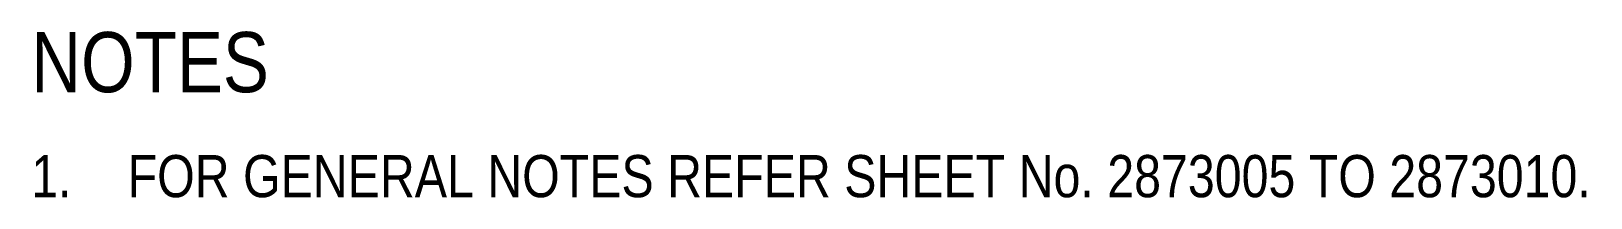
# Model space of a CAD drawing. Header units: metres. Extents: x 0.692 to 0.821, y 3.377 to 3.391.
import ezdxf

# ---------------------------------------------------------------- set-up
doc = ezdxf.new("R2010")
doc.units = ezdxf.units.M
doc.layers.add('G-ANNO-TEXT', color=7, linetype='Continuous', lineweight=9)
doc.styles.add('Arial Narrow', font='ARIALN.TTF', dxfattribs={"height": 0.0035})
doc.styles.add('Arial Narrow_1', font='ARIALN.TTF', dxfattribs={"height": 0.005})

msp = doc.modelspace()

# ---------------------------------------------------------------- texts
at = {"layer": 'G-ANNO-TEXT', "attachment_point": 1, "bg_fill": 3, "box_fill_scale": 1, "bg_fill_color": 256, "bg_fill_transparency": 0}
for s, insert, char_height, style in [('NOTES', (0.69173, 3.39066), 0.005, 'Arial Narrow_1'), ('1.', (0.69173, 3.38044), 0.0035, 'Arial Narrow'), ('FOR GENERAL NOTES REFER SHEET No. 2873005 TO 2873010.', (0.69973, 3.38044), 0.0035, 'Arial Narrow')]:
    msp.add_mtext(s, dxfattribs=dict(at, insert=insert, char_height=char_height, style=style))

doc.saveas('drawing.dxf')
